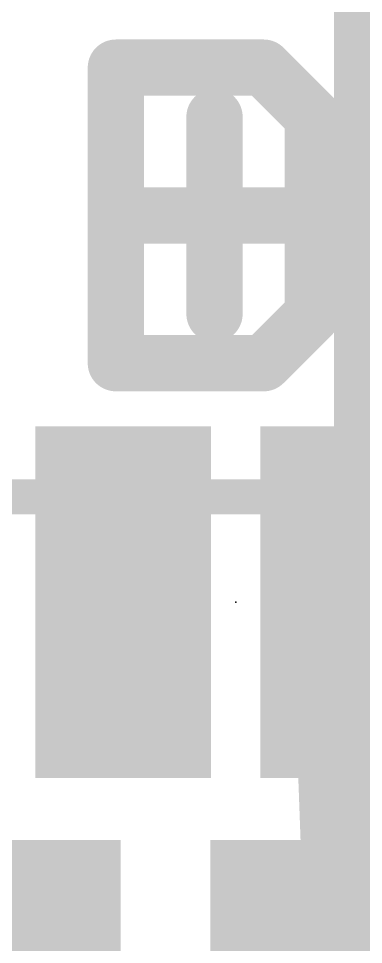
# Model space of a CAD drawing. Extents: x -9 to 98, y -21 to 39.
# Drawn here: x 7.598 to 8.844, y 26.958 to 30.303 of the extents above; entities that cross this region are included whole.
import ezdxf

# ---------------------------------------------------------------- set-up
doc = ezdxf.new("R2010")
doc.units = 0
for name, color, linetype in [('1', 12, 'CONTINUOUS'), ('16', 132, 'CONTINUOUS'), ('21', 41, 'CONTINUOUS'), ('22', 40, 'CONTINUOUS'), ('23', 53, 'CONTINUOUS')]:
    doc.layers.add(name, color=color, linetype=linetype)

# ---------------------------------------------------------------- blocks, each defined once
blk = doc.blocks.new('RECT')
blk.add_solid([(-0.5, -0.5), (0.5, -0.5), (-0.5, 0.5), (0.5, 0.5)])

msp = doc.modelspace()

# ---------------------------------------------------------------- linework, layer by layer
at = {"layer": '1'}
for points, const_width in [([(4.699, 28.575), (10.033, 28.575)], 0.127), ([(8.7884, 28.194), (8.832, 26.993)], 0.4064), ([(8.832, 26.993), (8.89, 26.935)], 0.4064)]:
    msp.add_lwpolyline(points, dxfattribs=dict(at, const_width=const_width))
at = {"layer": '1', "const_width": 0.2032}
for points in [[(8.8899, 28.1977, 1), (8.6869, 28.1903)], [(8.9038, 27.0648, 1), (8.7602, 26.9212)], [(8.7305, 26.9893, 1), (8.9335, 26.9967)], [(8.8182, 26.8632, 1), (8.9618, 27.0068)]]:
    msp.add_lwpolyline(points, format="xyb", dxfattribs=at)
at = {"layer": '16', "const_width": 0.3048}
msp.add_lwpolyline([(8.89, 26.289), (8.89, 31.75)], dxfattribs=at)
at = {"layer": '21', "const_width": 0.2032}
for points in [[(7.9492, 30.1253), (7.9492, 29.0576)], [(8.4831, 30.1253), (7.9492, 30.1253)], [(8.661, 29.9474), (8.4831, 30.1253)], [(8.661, 29.2355), (8.661, 29.9474)], [(8.4831, 29.0576), (8.661, 29.2355)], [(7.9492, 29.0576), (8.4831, 29.0576)]]:
    msp.add_lwpolyline(points, dxfattribs=at)
at = {"layer": '21', "const_width": 0.1016}
for points in [[(8, 30.1253, 1), (7.8984, 30.1253)], [(7.9492, 30.1761, 1), (7.9492, 30.0745)], [(8.519, 30.1612, 1), (8.4471, 30.0894)], [(8.4831, 30.0745, 1), (8.4831, 30.1761)], [(8.7118, 29.9474, 1), (8.6102, 29.9474)], [(8.6251, 29.9114, 1), (8.6969, 29.9833)], [(8.6969, 29.1996, 1), (8.6251, 29.2715)], [(8.6102, 29.2355, 1), (8.7118, 29.2355)], [(7.9492, 29.1084, 1), (7.9492, 29.0068)], [(8.4471, 29.0935, 1), (8.519, 29.0217)], [(8.4831, 29.0068, 1), (8.4831, 29.1084)], [(7.8984, 29.0576, 1), (8, 29.0576)]]:
    msp.add_lwpolyline(points, format="xyb", dxfattribs=at)
at = {"layer": '22', "const_width": 0.2032}
for points in [[(8.3055, 29.9474), (8.3055, 29.2355)], [(8.6614, 29.5915), (7.9496, 29.5915)]]:
    msp.add_lwpolyline(points, dxfattribs=at)
at = {"layer": '22', "const_width": 0.1016}
for points in [[(8.3563, 29.9474, 1), (8.2547, 29.9474)], [(7.9496, 29.6423, 1), (7.9496, 29.5407)], [(8.6614, 29.5407, 1), (8.6614, 29.6423)], [(8.2547, 29.2355, 1), (8.3563, 29.2355)]]:
    msp.add_lwpolyline(points, format="xyb", dxfattribs=at)
at = {"layer": '23'}
msp.add_point((8.382, 28.194), dxfattribs=at)

# ---------------------------------------------------------------- block references
at = {"layer": '1', "xscale": 0.635, "yscale": 1.27}
for p in [(7.9756, 28.194), (8.7884, 28.194)]:
    msp.add_blockref('RECT', p, dxfattribs=at)
at = {"layer": '1', "xscale": 0.8, "yscale": 1.2}
for p, rotation in [((7.366, 26.935), 270), ((8.89, 26.935), 90)]:
    msp.add_blockref('RECT', p, dxfattribs=dict(at, rotation=rotation))

doc.saveas('drawing.dxf')
